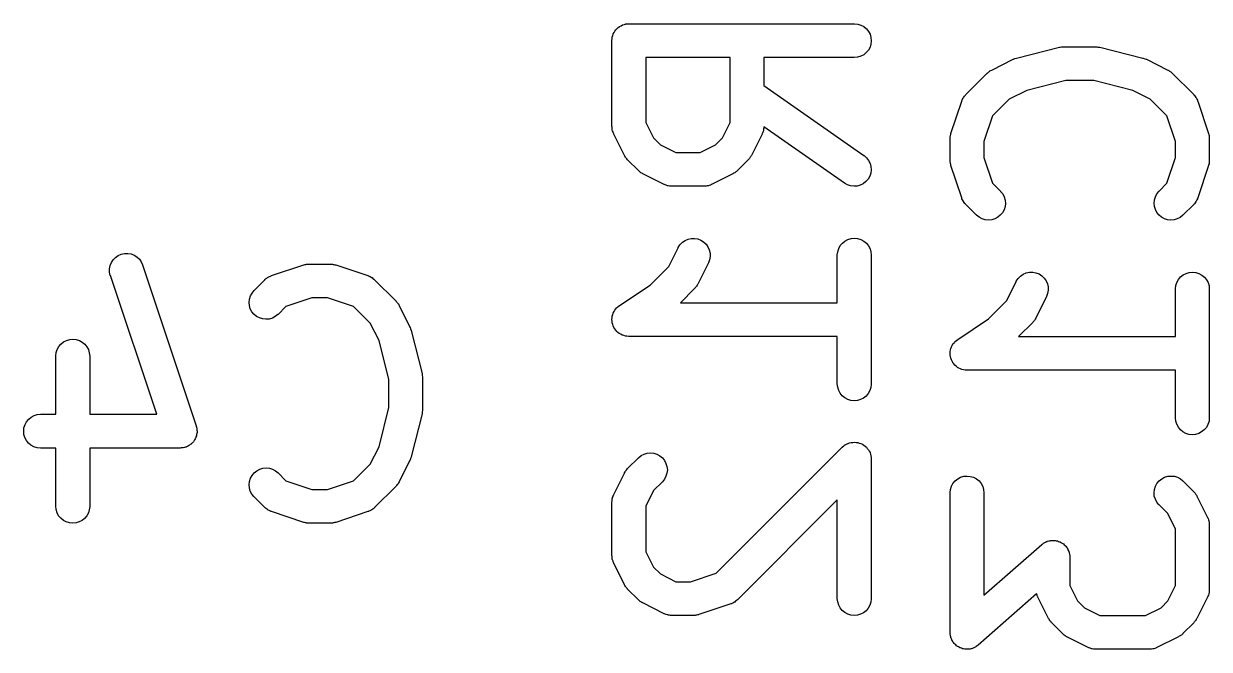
# Model space of a CAD drawing. Extents: x 131.3 to 160.3, y -137 to -94.4.
# Drawn here: x 141.72 to 146.98, y -97.19 to -94.41 of the extents above; entities that cross this region are included whole.
import ezdxf

# ---------------------------------------------------------------- set-up
doc = ezdxf.new("R2010")
doc.units = 0
doc.layers.add('BLACK', color=7, linetype='CONTINUOUS')

msp = doc.modelspace()

# ---------------------------------------------------------------- linework, layer by layer
at = {"layer": 'BLACK', "linetype": 'CONTINUOUS'}
for p, q in [((144.333, -94.4562), (144.337, -94.45)), ((144.337, -94.45), (144.34, -94.4438)), ((144.34, -94.4433), (144.345, -94.4379)), ((144.34, -94.4436), (144.34, -94.4433)), ((144.34, -94.4438), (144.34, -94.4436)), ((144.345, -94.4379), (144.35, -94.4325)), ((144.35, -94.4321), (144.355, -94.4277)), ((144.35, -94.4323), (144.35, -94.4321)), ((144.35, -94.4325), (144.35, -94.4323)), ((144.355, -94.4277), (144.361, -94.4232)), ((144.361, -94.423), (144.368, -94.4197)), ((144.361, -94.4231), (144.361, -94.423)), ((144.361, -94.4232), (144.361, -94.4231)), ((144.368, -94.4197), (144.374, -94.4164)), ((144.374, -94.4162), (144.381, -94.4142)), ((144.374, -94.4163), (144.374, -94.4162)), ((144.374, -94.4164), (144.374, -94.4163)), ((144.381, -94.4142), (144.388, -94.4121)), ((144.388, -94.412), (144.395, -94.4114)), ((144.388, -94.4121), (144.388, -94.412)), ((144.388, -94.4121), (144.388, -94.4121)), ((144.395, -94.4114), (144.402, -94.4107)), ((144.402, -94.4107), (145.402, -94.4107)), ((145.402, -94.4107), (145.403, -94.4107)), ((145.403, -94.4107), (145.418, -94.4124)), ((145.418, -94.4124), (145.432, -94.4168)), ((145.432, -94.4168), (145.445, -94.4238)), ((145.445, -94.4238), (145.456, -94.4332)), ((145.456, -94.4332), (145.465, -94.4446)), ((145.465, -94.4446), (145.472, -94.4576)), ((144.327, -94.4847), (144.328, -94.4776)), ((144.327, -94.4852), (144.327, -94.4847)), ((144.327, -94.4857), (144.327, -94.4852)), ((144.327, -94.4852), (144.327, -94.4852)), ((144.327, -94.4852), (144.327, -94.4852)), ((144.327, -94.8667), (144.327, -94.4857)), ((144.328, -94.4776), (144.329, -94.4706)), ((144.329, -94.4701), (144.331, -94.4634)), ((144.329, -94.4704), (144.329, -94.4701)), ((144.329, -94.4706), (144.329, -94.4704)), ((144.331, -94.4634), (144.333, -94.4566)), ((144.333, -94.4564), (144.333, -94.4562)), ((144.333, -94.4566), (144.333, -94.4564)), ((145.472, -94.4576), (145.476, -94.4717)), ((145.476, -94.5008), (145.472, -94.5148)), ((145.476, -94.4717), (145.477, -94.4862)), ((145.477, -94.4862), (145.476, -94.5008)), ((145.431, -94.5551), (145.417, -94.5593)), ((145.444, -94.5482), (145.431, -94.5551)), ((145.455, -94.5389), (145.444, -94.5482)), ((145.465, -94.5277), (145.455, -94.5389)), ((145.472, -94.5148), (145.465, -94.5277)), ((146.122, -94.563), (146.313, -94.5153)), ((146.313, -94.5153), (146.314, -94.5151)), ((146.314, -94.5151), (146.315, -94.5149)), ((146.315, -94.5149), (146.316, -94.5145)), ((146.316, -94.5145), (146.322, -94.5139)), ((146.322, -94.5139), (146.328, -94.5131)), ((146.328, -94.5131), (146.33, -94.5132)), ((146.33, -94.5132), (146.331, -94.5131)), ((146.331, -94.5131), (146.474, -94.5131)), ((146.474, -94.5131), (146.475, -94.5131)), ((146.475, -94.5131), (146.476, -94.5133)), ((146.476, -94.5133), (146.478, -94.5132)), ((146.478, -94.5132), (146.483, -94.5141)), ((146.483, -94.5141), (146.489, -94.5147)), ((146.489, -94.5147), (146.491, -94.5151)), ((146.491, -94.5151), (146.492, -94.5153)), ((146.492, -94.5153), (146.682, -94.563)), ((144.477, -94.5607), (144.477, -94.849)), ((144.851, -94.5607), (144.477, -94.5607)), ((144.851, -94.849), (144.851, -94.5607)), ((145.402, -94.5607), (145.001, -94.5607)), ((145.001, -94.5607), (145.001, -94.6848)), ((145.417, -94.5593), (145.402, -94.5607)), ((146.012, -94.6163), (146.107, -94.5686)), ((146.107, -94.5686), (146.108, -94.5682)), ((146.108, -94.5679), (146.115, -94.5655)), ((146.108, -94.568), (146.108, -94.5679)), ((146.108, -94.5682), (146.108, -94.568)), ((146.115, -94.5655), (146.122, -94.5631)), ((146.122, -94.5631), (146.122, -94.563)), ((146.122, -94.5631), (146.122, -94.5631)), ((146.682, -94.563), (146.683, -94.5632)), ((146.683, -94.5632), (146.684, -94.5633)), ((146.684, -94.5633), (146.684, -94.5634)), ((146.684, -94.5634), (146.691, -94.5659)), ((146.691, -94.5659), (146.697, -94.5683)), ((146.697, -94.5683), (146.698, -94.5685)), ((146.698, -94.5685), (146.698, -94.5686)), ((146.698, -94.5686), (146.793, -94.6163)), ((145.897, -94.7255), (145.992, -94.6303)), ((145.992, -94.6303), (145.993, -94.6296)), ((145.993, -94.6296), (145.996, -94.6269)), ((145.996, -94.6269), (145.999, -94.624)), ((145.999, -94.624), (146.002, -94.6224)), ((146.002, -94.6224), (146.004, -94.6204)), ((146.004, -94.6204), (146.008, -94.6185)), ((146.008, -94.6185), (146.012, -94.6163)), ((146.793, -94.6163), (146.794, -94.6167)), ((146.794, -94.6167), (146.798, -94.619)), ((146.798, -94.619), (146.801, -94.621)), ((146.801, -94.621), (146.804, -94.623)), ((146.804, -94.623), (146.806, -94.6247)), ((146.806, -94.6247), (146.809, -94.6276)), ((146.809, -94.6276), (146.813, -94.6303)), ((146.813, -94.6303), (146.908, -94.7255)), ((145.001, -94.6848), (145.445, -94.9957)), ((146.167, -94.7065), (146.09, -94.745)), ((146.34, -94.6631), (146.167, -94.7065)), ((146.465, -94.6631), (146.34, -94.6631)), ((146.638, -94.7065), (146.465, -94.6631)), ((146.715, -94.745), (146.638, -94.7065)), ((145.831, -94.8977), (145.879, -94.7549)), ((145.879, -94.7539), (145.88, -94.7519)), ((145.879, -94.7549), (145.879, -94.7539)), ((145.88, -94.7519), (145.881, -94.7497)), ((145.881, -94.7497), (145.883, -94.7452)), ((145.883, -94.7452), (145.885, -94.7406)), ((145.885, -94.7406), (145.887, -94.7388)), ((145.887, -94.7388), (145.888, -94.7368)), ((145.888, -94.7368), (145.891, -94.7329)), ((145.891, -94.7329), (145.894, -94.7287)), ((145.894, -94.7287), (145.896, -94.7272)), ((145.896, -94.7272), (145.897, -94.7255)), ((146.09, -94.745), (146.016, -94.8191)), ((146.789, -94.8191), (146.715, -94.745)), ((146.908, -94.7255), (146.909, -94.7263)), ((146.909, -94.7263), (146.91, -94.728)), ((146.91, -94.728), (146.912, -94.7295)), ((146.912, -94.7295), (146.914, -94.7337)), ((146.914, -94.7337), (146.918, -94.7377)), ((146.918, -94.7377), (146.919, -94.7397)), ((146.919, -94.7397), (146.92, -94.7415)), ((146.92, -94.7415), (146.922, -94.7462)), ((146.922, -94.7462), (146.924, -94.7507)), ((146.924, -94.7507), (146.925, -94.7528)), ((146.925, -94.7528), (146.926, -94.7549)), ((146.926, -94.7549), (146.974, -94.8977)), ((146.016, -94.8191), (145.977, -94.9336)), ((146.827, -94.9336), (146.789, -94.8191)), ((144.328, -94.8689), (144.327, -94.8667)), ((144.328, -94.8711), (144.328, -94.8689)), ((144.328, -94.8761), (144.328, -94.8711)), ((144.477, -94.849), (144.512, -94.9175)), ((144.817, -94.9175), (144.851, -94.849)), ((145.001, -94.8721), (145, -94.8772)), ((145.359, -95.1186), (145.001, -94.8678)), ((145.001, -94.8678), (145.001, -94.8699)), ((145.001, -94.8699), (145.001, -94.8721)), ((144.329, -94.8812), (144.328, -94.8761)), ((144.329, -94.8834), (144.329, -94.8812)), ((144.33, -94.8855), (144.329, -94.8834)), ((144.332, -94.8903), (144.33, -94.8855)), ((144.333, -94.8952), (144.332, -94.8903)), ((144.334, -94.8972), (144.333, -94.8952)), ((144.335, -94.8993), (144.334, -94.8972)), ((144.335, -94.9002), (144.335, -94.8993)), ((144.383, -94.9954), (144.335, -94.9002)), ((144.512, -94.9175), (144.542, -94.9479)), ((144.787, -94.9479), (144.817, -94.9175)), ((144.993, -94.9002), (144.946, -94.9954)), ((144.994, -94.8981), (144.993, -94.9002)), ((144.995, -94.8962), (144.994, -94.8981)), ((144.997, -94.8913), (144.995, -94.8962)), ((144.999, -94.8865), (144.997, -94.8913)), ((145, -94.8823), (144.999, -94.8844)), ((144.999, -94.8844), (144.999, -94.8865)), ((145, -94.8772), (145, -94.8823)), ((145.827, -94.9204), (145.828, -94.9162)), ((145.827, -94.9214), (145.827, -94.9204)), ((145.827, -95.0167), (145.827, -94.9214)), ((145.828, -94.912), (145.829, -94.9089)), ((145.828, -94.9162), (145.828, -94.912)), ((145.829, -94.9058), (145.83, -94.9018)), ((145.829, -94.9089), (145.829, -94.9058)), ((145.83, -94.9018), (145.831, -94.8977)), ((146.974, -94.8977), (146.974, -94.8987)), ((146.974, -94.8987), (146.975, -94.9028)), ((146.975, -94.9028), (146.976, -94.9069)), ((146.976, -94.9069), (146.976, -94.91)), ((146.976, -94.91), (146.977, -94.913)), ((146.977, -94.913), (146.977, -94.9172)), ((146.977, -94.9172), (146.977, -94.9214)), ((146.977, -94.9214), (146.977, -95.0167)), ((144.542, -94.9479), (144.611, -94.9821)), ((144.718, -94.9821), (144.787, -94.9479)), ((145.977, -94.9336), (145.977, -95.0045)), ((146.827, -95.0045), (146.827, -94.9336)), ((144.385, -94.999), (144.383, -94.9954)), ((144.387, -95.0028), (144.385, -94.999)), ((144.389, -95.0052), (144.387, -95.0028)), ((144.391, -95.0078), (144.389, -95.0052)), ((144.394, -95.0109), (144.391, -95.0078)), ((144.396, -95.0142), (144.394, -95.0109)), ((144.397, -95.0149), (144.396, -95.0142)), ((144.445, -95.0626), (144.397, -95.0149)), ((144.611, -94.9821), (144.718, -94.9821)), ((144.932, -95.0149), (144.884, -95.0626)), ((144.934, -95.0117), (144.932, -95.0149)), ((144.937, -95.0087), (144.934, -95.0117)), ((144.939, -95.006), (144.937, -95.0087)), ((144.941, -95.0036), (144.939, -95.006)), ((144.943, -94.9999), (144.941, -95.0036)), ((144.945, -94.9964), (144.943, -94.9999)), ((144.946, -94.9954), (144.945, -94.9964)), ((145.445, -94.9957), (145.446, -94.9963)), ((145.446, -94.9963), (145.457, -95.006)), ((145.457, -95.006), (145.466, -95.0176)), ((145.466, -95.0176), (145.473, -95.0307)), ((145.828, -95.0209), (145.827, -95.0167)), ((145.828, -95.0251), (145.828, -95.0209)), ((145.829, -95.0281), (145.828, -95.0251)), ((145.829, -95.0312), (145.829, -95.0281)), ((145.977, -95.0045), (146.016, -95.119)), ((146.789, -95.119), (146.827, -95.0045)), ((146.977, -95.0261), (146.976, -95.0292)), ((146.976, -95.0292), (146.976, -95.0323)), ((146.977, -95.0167), (146.977, -95.0177)), ((146.977, -95.0177), (146.977, -95.0219)), ((146.977, -95.0219), (146.977, -95.0261)), ((144.448, -95.0652), (144.445, -95.0626)), ((144.451, -95.0682), (144.448, -95.0652)), ((144.453, -95.0699), (144.451, -95.0682)), ((144.456, -95.0718), (144.453, -95.0699)), ((144.46, -95.0738), (144.456, -95.0718)), ((144.463, -95.0761), (144.46, -95.0738)), ((144.464, -95.0766), (144.463, -95.0761)), ((144.559, -95.1242), (144.464, -95.0766)), ((144.864, -95.0766), (144.769, -95.1242)), ((144.868, -95.0744), (144.864, -95.0766)), ((144.872, -95.0724), (144.868, -95.0744)), ((144.874, -95.0705), (144.872, -95.0724)), ((144.877, -95.0688), (144.874, -95.0705)), ((144.88, -95.0659), (144.877, -95.0688)), ((144.883, -95.0633), (144.88, -95.0659)), ((144.884, -95.0626), (144.883, -95.0633)), ((145.475, -95.074), (145.471, -95.0879)), ((145.473, -95.0307), (145.476, -95.0449)), ((145.477, -95.0595), (145.475, -95.074)), ((145.476, -95.0449), (145.477, -95.0595)), ((145.83, -95.0353), (145.829, -95.0312)), ((145.831, -95.0394), (145.83, -95.0353)), ((145.831, -95.0404), (145.831, -95.0394)), ((145.879, -95.1832), (145.831, -95.0404)), ((146.974, -95.0404), (146.926, -95.1832)), ((146.976, -95.0323), (146.974, -95.0363)), ((146.974, -95.0363), (146.974, -95.0404)), ((144.561, -95.125), (144.559, -95.1242)), ((144.563, -95.1261), (144.561, -95.125)), ((144.568, -95.1276), (144.563, -95.1261)), ((144.573, -95.1295), (144.568, -95.1276)), ((144.575, -95.1298), (144.573, -95.1295)), ((144.577, -95.1305), (144.575, -95.1298)), ((144.582, -95.1311), (144.577, -95.1305)), ((144.587, -95.1319), (144.582, -95.1311)), ((144.59, -95.1319), (144.587, -95.1319)), ((144.592, -95.1321), (144.59, -95.1319)), ((144.593, -95.1321), (144.592, -95.1321)), ((144.736, -95.1321), (144.593, -95.1321)), ((144.738, -95.1319), (144.736, -95.1321)), ((144.74, -95.132), (144.738, -95.1319)), ((144.745, -95.1312), (144.74, -95.132)), ((144.75, -95.1307), (144.745, -95.1312)), ((144.752, -95.1301), (144.75, -95.1307)), ((144.755, -95.1297), (144.752, -95.1301)), ((144.759, -95.128), (144.755, -95.1297)), ((144.764, -95.1265), (144.759, -95.128)), ((144.766, -95.1254), (144.764, -95.1265)), ((144.768, -95.1247), (144.766, -95.1254)), ((144.769, -95.1242), (144.768, -95.1247)), ((145.372, -95.1258), (145.359, -95.1186)), ((145.386, -95.1303), (145.372, -95.1258)), ((145.401, -95.1321), (145.386, -95.1303)), ((145.415, -95.131), (145.401, -95.1321)), ((145.429, -95.1272), (145.415, -95.131)), ((145.442, -95.1206), (145.429, -95.1272)), ((145.454, -95.1116), (145.442, -95.1206)), ((145.464, -95.1006), (145.454, -95.1116)), ((145.471, -95.0879), (145.464, -95.1006)), ((146.016, -95.119), (146.051, -95.1541)), ((146.754, -95.1541), (146.789, -95.119)), ((145.88, -95.1853), (145.879, -95.1832)), ((145.88, -95.1874), (145.88, -95.1853)), ((145.883, -95.1919), (145.88, -95.1874)), ((146.051, -95.1541), (146.051, -95.1549)), ((146.051, -95.1549), (146.061, -95.1663)), ((146.061, -95.1663), (146.067, -95.1793)), ((146.067, -95.1793), (146.071, -95.1933)), ((146.734, -95.1923), (146.738, -95.1783)), ((146.738, -95.1783), (146.745, -95.1654)), ((146.745, -95.1654), (146.754, -95.1541)), ((146.925, -95.1862), (146.924, -95.1883)), ((146.926, -95.1842), (146.925, -95.1862)), ((146.926, -95.1832), (146.926, -95.1842)), ((145.885, -95.1966), (145.883, -95.1919)), ((145.886, -95.1984), (145.885, -95.1966)), ((145.887, -95.2004), (145.886, -95.1984)), ((145.89, -95.2044), (145.887, -95.2004)), ((145.893, -95.2086), (145.89, -95.2044)), ((145.895, -95.2101), (145.893, -95.2086)), ((145.896, -95.2118), (145.895, -95.2101)), ((145.897, -95.2126), (145.896, -95.2118)), ((145.945, -95.2602), (145.897, -95.2126)), ((146.067, -95.2364), (146.06, -95.2493)), ((146.071, -95.2225), (146.067, -95.2364)), ((146.071, -95.1933), (146.073, -95.2079)), ((146.073, -95.2079), (146.071, -95.2225)), ((146.732, -95.2069), (146.734, -95.1923)), ((146.734, -95.2215), (146.732, -95.2069)), ((146.738, -95.2355), (146.734, -95.2215)), ((146.745, -95.2484), (146.738, -95.2355)), ((146.908, -95.2126), (146.86, -95.2602)), ((146.909, -95.2109), (146.908, -95.2126)), ((146.911, -95.2094), (146.909, -95.2109)), ((146.914, -95.2052), (146.911, -95.2094)), ((146.917, -95.2012), (146.914, -95.2052)), ((146.918, -95.1993), (146.917, -95.2012)), ((146.919, -95.1975), (146.918, -95.1993)), ((146.922, -95.1929), (146.919, -95.1975)), ((146.924, -95.1883), (146.922, -95.1929)), ((145.956, -95.2695), (145.945, -95.2602)), ((145.969, -95.2764), (145.956, -95.2695)), ((145.983, -95.2807), (145.969, -95.2764)), ((145.997, -95.2821), (145.983, -95.2807)), ((146.012, -95.2808), (145.997, -95.2821)), ((146.026, -95.2766), (146.012, -95.2808)), ((146.039, -95.2698), (146.026, -95.2766)), ((146.05, -95.2605), (146.039, -95.2698)), ((146.06, -95.2493), (146.05, -95.2605)), ((146.754, -95.2598), (146.745, -95.2484)), ((146.765, -95.2692), (146.754, -95.2598)), ((146.778, -95.2762), (146.765, -95.2692)), ((146.792, -95.2806), (146.778, -95.2762)), ((146.806, -95.2821), (146.792, -95.2806)), ((146.821, -95.2809), (146.806, -95.2821)), ((146.835, -95.2768), (146.821, -95.2809)), ((146.848, -95.27), (146.835, -95.2768)), ((146.859, -95.2609), (146.848, -95.27)), ((146.86, -95.2602), (146.859, -95.2609)), ((144.621, -95.4036), (144.629, -95.3913)), ((144.629, -95.3913), (144.64, -95.3808)), ((144.64, -95.3808), (144.652, -95.3725)), ((144.652, -95.3725), (144.665, -95.3667)), ((144.665, -95.3667), (144.679, -95.3636)), ((144.679, -95.3636), (144.694, -95.3633)), ((144.694, -95.3633), (144.708, -95.3659)), ((144.708, -95.3659), (144.722, -95.3712)), ((144.722, -95.3712), (144.734, -95.3791)), ((144.734, -95.3791), (144.745, -95.3893)), ((144.745, -95.3893), (144.753, -95.4012)), ((145.333, -95.4085), (145.34, -95.3957)), ((145.34, -95.3957), (145.35, -95.3845)), ((145.35, -95.3845), (145.361, -95.3753)), ((145.361, -95.3753), (145.374, -95.3686)), ((145.374, -95.3686), (145.388, -95.3644)), ((145.388, -95.3644), (145.403, -95.3631)), ((145.403, -95.3631), (145.417, -95.3646)), ((145.417, -95.3646), (145.431, -95.369)), ((145.431, -95.369), (145.444, -95.3759)), ((145.444, -95.3759), (145.456, -95.3852)), ((145.456, -95.3852), (145.465, -95.3966)), ((145.465, -95.3966), (145.472, -95.4095)), ((142.115, -95.4582), (142.125, -95.4477)), ((142.125, -95.4477), (142.137, -95.4393)), ((142.137, -95.4393), (142.151, -95.4334)), ((142.151, -95.4334), (142.165, -95.4303)), ((142.165, -95.4303), (142.18, -95.43)), ((142.18, -95.43), (142.194, -95.4325)), ((142.194, -95.4325), (142.208, -95.4378)), ((142.208, -95.4378), (142.22, -95.4456)), ((142.22, -95.4456), (142.231, -95.4557)), ((144.579, -95.4889), (144.621, -95.4046)), ((144.621, -95.4046), (144.621, -95.4036)), ((144.753, -95.4012), (144.759, -95.4146)), ((144.759, -95.4146), (144.763, -95.4289)), ((144.763, -95.4435), (144.76, -95.458)), ((144.763, -95.4289), (144.763, -95.4435)), ((145.327, -95.437), (145.329, -95.4225)), ((145.327, -95.4381), (145.327, -95.437)), ((145.327, -95.6488), (145.327, -95.4381)), ((145.329, -95.4225), (145.333, -95.4085)), ((145.472, -95.4095), (145.476, -95.4235)), ((145.476, -95.4235), (145.477, -95.4381)), ((145.477, -95.4381), (145.477, -96.0095)), ((142.099, -95.4985), (142.102, -95.4841)), ((142.099, -95.5132), (142.099, -95.4985)), ((142.102, -95.4841), (142.107, -95.4705)), ((142.107, -95.4705), (142.115, -95.4582)), ((142.231, -95.4557), (142.239, -95.4677)), ((142.239, -95.4677), (142.245, -95.481)), ((142.245, -95.481), (142.483, -96.1953)), ((142.817, -95.5288), (142.96, -95.4812)), ((142.96, -95.4812), (142.961, -95.4809)), ((142.961, -95.4809), (142.965, -95.48)), ((142.965, -95.48), (142.969, -95.4788)), ((142.969, -95.4788), (142.972, -95.4785)), ((142.972, -95.4785), (142.975, -95.4779)), ((142.975, -95.4779), (142.979, -95.4778)), ((142.979, -95.4778), (142.983, -95.4774)), ((142.983, -95.4774), (143.079, -95.4774)), ((143.079, -95.4774), (143.08, -95.4774)), ((143.08, -95.4774), (143.084, -95.4779)), ((143.084, -95.4779), (143.088, -95.478)), ((143.088, -95.478), (143.091, -95.4787)), ((143.091, -95.4787), (143.094, -95.479)), ((143.094, -95.479), (143.098, -95.4803)), ((143.098, -95.4803), (143.102, -95.4812)), ((143.102, -95.4812), (143.245, -95.5288)), ((144.497, -95.5703), (144.579, -95.4889)), ((144.755, -95.4716), (144.708, -95.5669)), ((144.76, -95.458), (144.755, -95.4716)), ((142.102, -95.5275), (142.099, -95.5132)), ((142.103, -95.5285), (142.102, -95.5275)), ((142.308, -96.144), (142.103, -95.5285)), ((142.74, -95.5946), (142.787, -95.547)), ((142.787, -95.547), (142.788, -95.5462)), ((142.788, -95.5462), (142.79, -95.5449)), ((142.79, -95.5449), (142.791, -95.5433)), ((142.791, -95.5433), (142.796, -95.5403)), ((142.796, -95.5403), (142.8, -95.5371)), ((142.8, -95.5371), (142.802, -95.5361)), ((142.802, -95.5361), (142.803, -95.5348)), ((142.803, -95.5348), (142.808, -95.5327)), ((142.808, -95.5327), (142.813, -95.5304)), ((142.813, -95.5304), (142.815, -95.5297)), ((142.815, -95.5297), (142.817, -95.5288)), ((143.245, -95.5288), (143.246, -95.5292)), ((143.246, -95.5292), (143.248, -95.5301)), ((143.248, -95.5301), (143.25, -95.5308)), ((143.25, -95.5308), (143.255, -95.5332)), ((143.255, -95.5332), (143.259, -95.5353)), ((143.259, -95.5353), (143.261, -95.5366)), ((143.261, -95.5366), (143.263, -95.5377)), ((143.263, -95.5377), (143.267, -95.5409)), ((143.267, -95.5409), (143.271, -95.5439)), ((143.271, -95.5439), (143.273, -95.5456)), ((143.273, -95.5456), (143.274, -95.547)), ((143.274, -95.547), (143.37, -95.6422)), ((146.079, -95.6389), (146.121, -95.5546)), ((146.121, -95.5536), (146.129, -95.5413)), ((146.121, -95.5546), (146.121, -95.5536)), ((146.129, -95.5413), (146.14, -95.5308)), ((146.14, -95.5308), (146.152, -95.5225)), ((146.152, -95.5225), (146.165, -95.5167)), ((146.165, -95.5167), (146.179, -95.5136)), ((146.179, -95.5136), (146.194, -95.5133)), ((146.194, -95.5133), (146.208, -95.5159)), ((146.208, -95.5159), (146.222, -95.5212)), ((146.222, -95.5212), (146.234, -95.5291)), ((146.234, -95.5291), (146.245, -95.5393)), ((146.245, -95.5393), (146.253, -95.5512)), ((146.253, -95.5512), (146.259, -95.5646)), ((146.833, -95.5585), (146.84, -95.5457)), ((146.84, -95.5457), (146.85, -95.5345)), ((146.85, -95.5345), (146.861, -95.5253)), ((146.861, -95.5253), (146.874, -95.5186)), ((146.874, -95.5186), (146.888, -95.5144)), ((146.888, -95.5144), (146.903, -95.5131)), ((146.903, -95.5131), (146.917, -95.5146)), ((146.917, -95.5146), (146.931, -95.519)), ((146.931, -95.519), (146.944, -95.5259)), ((146.944, -95.5259), (146.956, -95.5352)), ((146.956, -95.5352), (146.965, -95.5466)), ((146.965, -95.5466), (146.972, -95.5595)), ((142.724, -95.6188), (142.731, -95.6059)), ((142.731, -95.6059), (142.74, -95.5946)), ((144.361, -95.6614), (144.497, -95.5703)), ((144.694, -95.5864), (144.631, -95.6488)), ((144.696, -95.5831), (144.694, -95.5864)), ((144.699, -95.5801), (144.696, -95.5831)), ((144.701, -95.5775), (144.699, -95.5801)), ((144.703, -95.5751), (144.701, -95.5775)), ((144.705, -95.5713), (144.703, -95.5751)), ((144.707, -95.5678), (144.705, -95.5713)), ((144.708, -95.5669), (144.707, -95.5678)), ((146.26, -95.608), (146.255, -95.6216)), ((146.259, -95.5646), (146.263, -95.5789)), ((146.263, -95.5935), (146.26, -95.608)), ((146.263, -95.5789), (146.263, -95.5935)), ((146.827, -95.587), (146.829, -95.5725)), ((146.827, -95.5881), (146.827, -95.587)), ((146.827, -95.7988), (146.827, -95.5881)), ((146.829, -95.5725), (146.833, -95.5585)), ((146.972, -95.5595), (146.976, -95.5735)), ((146.976, -95.5735), (146.977, -95.5881)), ((146.977, -95.5881), (146.977, -96.1595)), ((142.718, -95.6474), (142.719, -95.6328)), ((142.719, -95.6619), (142.718, -95.6474)), ((142.719, -95.6328), (142.724, -95.6188)), ((142.996, -95.6274), (142.881, -95.6656)), ((143.066, -95.6274), (142.996, -95.6274)), ((143.181, -95.6656), (143.066, -95.6274)), ((143.37, -95.6422), (143.37, -95.6429)), ((143.37, -95.6429), (143.373, -95.6462)), ((143.373, -95.6462), (143.376, -95.6493)), ((143.376, -95.6493), (143.378, -95.652)), ((143.378, -95.652), (143.38, -95.6544)), ((143.38, -95.6544), (143.382, -95.6581)), ((143.382, -95.6581), (143.384, -95.6617)), ((144.631, -95.6488), (145.327, -95.6488)), ((145.997, -95.7203), (146.079, -95.6389)), ((146.255, -95.6216), (146.208, -95.7169)), ((142.723, -95.676), (142.719, -95.6619)), ((142.73, -95.6889), (142.723, -95.676)), ((142.739, -95.7003), (142.73, -95.6889)), ((142.751, -95.7097), (142.739, -95.7003)), ((142.764, -95.7167), (142.751, -95.7097)), ((142.834, -95.7105), (142.821, -95.7173)), ((142.845, -95.7014), (142.834, -95.7105)), ((142.846, -95.7007), (142.845, -95.7014)), ((142.881, -95.6656), (142.846, -95.7007)), ((143.255, -95.7397), (143.181, -95.6656)), ((143.384, -95.6617), (143.431, -95.7569)), ((144.328, -95.716), (144.329, -95.7088)), ((144.329, -95.7087), (144.331, -95.7014)), ((144.329, -95.7088), (144.329, -95.7087)), ((144.329, -95.7088), (144.329, -95.7088)), ((144.331, -95.7014), (144.333, -95.6949)), ((144.333, -95.6947), (144.337, -95.6881)), ((144.333, -95.6948), (144.333, -95.6947)), ((144.333, -95.6949), (144.333, -95.6948)), ((144.337, -95.6881), (144.34, -95.682)), ((144.34, -95.6819), (144.345, -95.6763)), ((144.34, -95.682), (144.34, -95.6819)), ((144.34, -95.6819), (144.34, -95.6819)), ((144.345, -95.6763), (144.349, -95.6707)), ((144.349, -95.6707), (144.349, -95.6706)), ((144.349, -95.6706), (144.35, -95.6706)), ((144.35, -95.6706), (144.355, -95.6661)), ((144.355, -95.6661), (144.361, -95.6614)), ((142.778, -95.721), (142.764, -95.7167)), ((142.792, -95.7226), (142.778, -95.721)), ((142.807, -95.7213), (142.792, -95.7226)), ((142.821, -95.7173), (142.807, -95.7213)), ((143.294, -95.8167), (143.255, -95.7397)), ((143.431, -95.7569), (143.432, -95.7579)), ((143.432, -95.7579), (143.432, -95.7582)), ((143.432, -95.7582), (143.432, -95.7585)), ((143.432, -95.7585), (143.434, -95.7651)), ((143.434, -95.7651), (143.437, -95.7716)), ((144.327, -95.7233), (144.328, -95.716)), ((144.327, -95.7234), (144.327, -95.7233)), ((144.327, -95.7233), (144.327, -95.7233)), ((144.328, -95.7308), (144.327, -95.7234)), ((144.329, -95.7379), (144.328, -95.7308)), ((144.329, -95.738), (144.329, -95.7379)), ((144.329, -95.7379), (144.329, -95.7379)), ((144.331, -95.745), (144.329, -95.738)), ((144.333, -95.7519), (144.331, -95.745)), ((144.333, -95.752), (144.333, -95.7519)), ((144.336, -95.7585), (144.333, -95.752)), ((144.333, -95.752), (144.333, -95.752)), ((144.34, -95.7649), (144.336, -95.7585)), ((144.34, -95.765), (144.34, -95.7649)), ((144.34, -95.7649), (144.34, -95.7649)), ((144.344, -95.7707), (144.34, -95.765)), ((145.861, -95.8114), (145.997, -95.7203)), ((146.194, -95.7364), (146.131, -95.7988)), ((146.196, -95.7331), (146.194, -95.7364)), ((146.199, -95.7301), (146.196, -95.7331)), ((146.201, -95.7275), (146.199, -95.7301)), ((146.203, -95.7251), (146.201, -95.7275)), ((146.205, -95.7213), (146.203, -95.7251)), ((146.207, -95.7178), (146.205, -95.7213)), ((146.208, -95.7169), (146.207, -95.7178)), ((141.895, -95.823), (141.908, -95.8162)), ((141.908, -95.8162), (141.922, -95.812)), ((141.922, -95.812), (141.936, -95.8107)), ((141.936, -95.8107), (141.951, -95.8122)), ((141.951, -95.8122), (141.965, -95.8166)), ((141.965, -95.8166), (141.978, -95.8235)), ((143.337, -95.9902), (143.294, -95.8167)), ((143.437, -95.7716), (143.437, -95.772)), ((143.437, -95.772), (143.437, -95.7723)), ((143.437, -95.7723), (143.485, -95.9628)), ((144.349, -95.7763), (144.344, -95.7707)), ((144.349, -95.7764), (144.349, -95.7763)), ((144.349, -95.7763), (144.349, -95.7763)), ((144.354, -95.781), (144.349, -95.7764)), ((144.36, -95.7857), (144.354, -95.781)), ((144.36, -95.7858), (144.36, -95.7857)), ((144.36, -95.7857), (144.36, -95.7857)), ((144.366, -95.7891), (144.36, -95.7858)), ((144.373, -95.7927), (144.366, -95.7891)), ((144.373, -95.7928), (144.373, -95.7927)), ((144.38, -95.7949), (144.373, -95.7928)), ((144.373, -95.7928), (144.373, -95.7928)), ((144.387, -95.7972), (144.38, -95.7949)), ((144.394, -95.798), (144.387, -95.7972)), ((144.387, -95.7972), (144.387, -95.7972)), ((144.387, -95.7972), (144.387, -95.7972)), ((144.401, -95.7988), (144.394, -95.798)), ((144.402, -95.7988), (144.401, -95.7988)), ((144.401, -95.7988), (144.401, -95.7988)), ((144.401, -95.7988), (144.401, -95.7988)), ((144.401, -95.7988), (144.401, -95.7988)), ((145.327, -95.7988), (144.402, -95.7988)), ((145.327, -96.0095), (145.327, -95.7988)), ((145.85, -95.8206), (145.855, -95.8161)), ((145.855, -95.8161), (145.861, -95.8114)), ((146.131, -95.7988), (146.827, -95.7988)), ((141.861, -95.8847), (141.862, -95.8701)), ((141.862, -95.8701), (141.867, -95.8562)), ((141.867, -95.8562), (141.874, -95.8433)), ((141.874, -95.8433), (141.883, -95.8321)), ((141.883, -95.8321), (141.895, -95.823)), ((141.978, -95.8235), (141.989, -95.8329)), ((141.989, -95.8329), (141.998, -95.8442)), ((141.998, -95.8442), (142.005, -95.8571)), ((142.005, -95.8571), (142.009, -95.8711)), ((142.009, -95.8711), (142.011, -95.8857)), ((145.827, -95.8733), (145.828, -95.8658)), ((145.828, -95.8658), (145.829, -95.8588)), ((145.829, -95.8587), (145.831, -95.8517)), ((145.829, -95.8588), (145.829, -95.8587)), ((145.829, -95.8588), (145.829, -95.8588)), ((145.831, -95.8517), (145.833, -95.8449)), ((145.833, -95.8447), (145.837, -95.8381)), ((145.833, -95.8448), (145.833, -95.8447)), ((145.833, -95.8449), (145.833, -95.8448)), ((145.837, -95.8381), (145.84, -95.832)), ((145.84, -95.8319), (145.845, -95.8263)), ((145.84, -95.832), (145.84, -95.8319)), ((145.84, -95.8319), (145.84, -95.8319)), ((145.845, -95.8263), (145.849, -95.8207)), ((145.849, -95.8207), (145.849, -95.8206)), ((145.849, -95.8206), (145.85, -95.8206)), ((141.861, -95.8857), (141.861, -95.8847)), ((141.861, -96.144), (141.861, -95.8857)), ((142.011, -95.8857), (142.011, -96.144)), ((145.827, -95.8734), (145.827, -95.8733)), ((145.827, -95.8733), (145.827, -95.8733)), ((145.828, -95.8808), (145.827, -95.8734)), ((145.829, -95.8879), (145.828, -95.8808)), ((145.829, -95.888), (145.829, -95.8879)), ((145.829, -95.8879), (145.829, -95.8879)), ((145.831, -95.8949), (145.829, -95.888)), ((145.833, -95.9019), (145.831, -95.8949)), ((145.833, -95.902), (145.833, -95.9019)), ((145.836, -95.9084), (145.833, -95.902)), ((145.833, -95.902), (145.833, -95.902)), ((145.84, -95.9149), (145.836, -95.9084)), ((145.84, -95.915), (145.84, -95.9149)), ((145.84, -95.9149), (145.84, -95.9149)), ((145.844, -95.9207), (145.84, -95.915)), ((145.849, -95.9263), (145.844, -95.9207)), ((143.485, -95.9628), (143.485, -95.9638)), ((143.485, -95.9638), (143.485, -95.9651)), ((143.485, -95.9651), (143.485, -95.9664)), ((143.485, -95.9664), (143.486, -95.9724)), ((143.486, -95.9724), (143.487, -95.9783)), ((145.849, -95.9264), (145.849, -95.9263)), ((145.849, -95.9263), (145.849, -95.9263)), ((145.854, -95.931), (145.849, -95.9264)), ((145.86, -95.9357), (145.854, -95.931)), ((145.86, -95.9358), (145.86, -95.9357)), ((145.86, -95.9357), (145.86, -95.9357)), ((145.866, -95.9391), (145.86, -95.9358)), ((145.873, -95.9427), (145.866, -95.9391)), ((145.873, -95.9428), (145.873, -95.9427)), ((145.88, -95.9449), (145.873, -95.9428)), ((145.873, -95.9428), (145.873, -95.9428)), ((145.887, -95.9472), (145.88, -95.9449)), ((145.894, -95.948), (145.887, -95.9472)), ((145.887, -95.9472), (145.887, -95.9472)), ((145.887, -95.9472), (145.887, -95.9472)), ((145.901, -95.9488), (145.894, -95.948)), ((145.902, -95.9488), (145.901, -95.9488)), ((145.901, -95.9488), (145.901, -95.9488)), ((145.901, -95.9488), (145.901, -95.9488)), ((145.901, -95.9488), (145.901, -95.9488)), ((146.827, -95.9488), (145.902, -95.9488)), ((146.827, -96.1595), (146.827, -95.9488)), ((143.337, -96.1146), (143.337, -95.9902)), ((143.487, -95.9783), (143.487, -95.9796)), ((143.487, -95.9796), (143.487, -95.981)), ((143.487, -95.981), (143.487, -96.1238)), ((145.329, -96.0241), (145.327, -96.0095)), ((145.333, -96.0381), (145.329, -96.0241)), ((145.476, -96.0251), (145.471, -96.0391)), ((145.477, -96.0106), (145.476, -96.0251)), ((145.477, -96.0095), (145.477, -96.0106)), ((145.34, -96.051), (145.333, -96.0381)), ((145.349, -96.0624), (145.34, -96.051)), ((145.36, -96.0717), (145.349, -96.0624)), ((145.373, -96.0787), (145.36, -96.0717)), ((145.387, -96.083), (145.373, -96.0787)), ((145.43, -96.0791), (145.416, -96.0832)), ((145.443, -96.0723), (145.43, -96.0791)), ((145.455, -96.0631), (145.443, -96.0723)), ((145.464, -96.0519), (145.455, -96.0631)), ((145.471, -96.0391), (145.464, -96.0519)), ((143.294, -96.2881), (143.337, -96.1146)), ((143.486, -96.1335), (143.485, -96.1394)), ((143.487, -96.1275), (143.486, -96.1335)), ((143.487, -96.1238), (143.487, -96.1249)), ((143.487, -96.1249), (143.487, -96.1262)), ((143.487, -96.1262), (143.487, -96.1275)), ((145.402, -96.0845), (145.387, -96.083)), ((145.416, -96.0832), (145.402, -96.0845)), ((141.724, -96.19), (141.731, -96.1771)), ((141.731, -96.1771), (141.74, -96.1658)), ((141.74, -96.1658), (141.751, -96.1566)), ((141.751, -96.1566), (141.764, -96.1497)), ((141.764, -96.1497), (141.778, -96.1455)), ((141.778, -96.1455), (141.793, -96.144)), ((141.793, -96.144), (141.861, -96.144)), ((142.011, -96.144), (142.308, -96.144)), ((143.485, -96.142), (143.437, -96.3325)), ((143.485, -96.1394), (143.485, -96.1407)), ((143.485, -96.1407), (143.485, -96.142)), ((146.829, -96.1741), (146.827, -96.1595)), ((146.833, -96.1881), (146.829, -96.1741)), ((146.976, -96.1751), (146.971, -96.1891)), ((146.977, -96.1606), (146.976, -96.1751)), ((146.977, -96.1595), (146.977, -96.1606)), ((141.718, -96.2185), (141.719, -96.204)), ((141.719, -96.2331), (141.718, -96.2185)), ((141.719, -96.204), (141.724, -96.19)), ((141.723, -96.2471), (141.719, -96.2331)), ((142.484, -96.2397), (142.482, -96.2438)), ((142.483, -96.1953), (142.483, -96.1963)), ((142.483, -96.1963), (142.484, -96.2007)), ((142.484, -96.2007), (142.486, -96.205)), ((142.485, -96.2369), (142.484, -96.2397)), ((142.486, -96.2297), (142.485, -96.2341)), ((142.485, -96.2341), (142.485, -96.2369)), ((142.486, -96.205), (142.486, -96.2078)), ((142.486, -96.2078), (142.486, -96.2106)), ((142.486, -96.2106), (142.486, -96.2151)), ((142.486, -96.2151), (142.487, -96.2196)), ((142.487, -96.2253), (142.486, -96.2297)), ((142.487, -96.2196), (142.487, -96.2224)), ((142.487, -96.2224), (142.487, -96.2253)), ((146.84, -96.201), (146.833, -96.1881)), ((146.849, -96.2124), (146.84, -96.201)), ((146.86, -96.2217), (146.849, -96.2124)), ((146.873, -96.2287), (146.86, -96.2217)), ((146.887, -96.233), (146.873, -96.2287)), ((146.902, -96.2345), (146.887, -96.233)), ((146.916, -96.2332), (146.902, -96.2345)), ((146.93, -96.2291), (146.916, -96.2332)), ((146.943, -96.2223), (146.93, -96.2291)), ((146.955, -96.2131), (146.943, -96.2223)), ((146.964, -96.2019), (146.955, -96.2131)), ((146.971, -96.1891), (146.964, -96.2019)), ((141.73, -96.2601), (141.723, -96.2471)), ((141.739, -96.2715), (141.73, -96.2601)), ((141.75, -96.2809), (141.739, -96.2715)), ((141.763, -96.288), (141.75, -96.2809)), ((141.777, -96.2924), (141.763, -96.288)), ((142.431, -96.2913), (142.426, -96.2926)), ((142.435, -96.2904), (142.431, -96.2913)), ((142.438, -96.2892), (142.435, -96.2904)), ((142.44, -96.2884), (142.438, -96.2892)), ((142.444, -96.2863), (142.44, -96.2884)), ((142.449, -96.2845), (142.444, -96.2863)), ((142.451, -96.2829), (142.449, -96.2845)), ((142.453, -96.2815), (142.451, -96.2829)), ((142.457, -96.2787), (142.453, -96.2815)), ((142.461, -96.2761), (142.457, -96.2787)), ((142.463, -96.2741), (142.461, -96.2761)), ((142.465, -96.2723), (142.463, -96.2741)), ((142.468, -96.2688), (142.465, -96.2723)), ((142.471, -96.2656), (142.468, -96.2688)), ((142.472, -96.2632), (142.471, -96.2656)), ((142.474, -96.261), (142.472, -96.2632)), ((142.476, -96.257), (142.474, -96.261)), ((142.479, -96.2533), (142.476, -96.257)), ((142.48, -96.2506), (142.479, -96.2533)), ((142.481, -96.2481), (142.48, -96.2506)), ((142.482, -96.2438), (142.481, -96.2481)), ((143.255, -96.3651), (143.294, -96.2881)), ((144.79, -96.8487), (145.349, -96.2898)), ((145.349, -96.2898), (145.35, -96.2893)), ((145.35, -96.2891), (145.356, -96.2845)), ((145.35, -96.2893), (145.35, -96.2891)), ((145.35, -96.2893), (145.35, -96.2893)), ((145.35, -96.2893), (145.35, -96.2893)), ((145.356, -96.2845), (145.361, -96.2801)), ((145.361, -96.2801), (145.361, -96.28)), ((145.361, -96.28), (145.362, -96.28)), ((145.362, -96.28), (145.368, -96.2767)), ((145.368, -96.2767), (145.374, -96.2733)), ((145.374, -96.2733), (145.375, -96.2732)), ((145.374, -96.2733), (145.374, -96.2733)), ((145.375, -96.2732), (145.381, -96.2712)), ((145.381, -96.2712), (145.388, -96.2692)), ((145.388, -96.2692), (145.389, -96.2691)), ((145.388, -96.2692), (145.388, -96.2692)), ((145.389, -96.2691), (145.396, -96.2685)), ((145.396, -96.2685), (145.403, -96.2679)), ((145.403, -96.2679), (145.403, -96.2679)), ((145.403, -96.2679), (145.41, -96.2686)), ((145.403, -96.2679), (145.403, -96.2679)), ((145.41, -96.2686), (145.417, -96.2694)), ((145.417, -96.2694), (145.418, -96.2694)), ((145.418, -96.2694), (145.418, -96.2694)), ((145.418, -96.2694), (145.424, -96.2715)), ((145.424, -96.2715), (145.431, -96.2737)), ((145.431, -96.2737), (145.432, -96.2738)), ((145.432, -96.2738), (145.432, -96.2738)), ((145.432, -96.2738), (145.438, -96.2772)), ((145.438, -96.2772), (145.444, -96.2807)), ((145.444, -96.2807), (145.444, -96.2808)), ((145.444, -96.2808), (145.445, -96.2808)), ((145.445, -96.2808), (145.45, -96.2854)), ((145.45, -96.2854), (145.456, -96.29)), ((145.456, -96.29), (145.456, -96.2901)), ((145.456, -96.2901), (145.456, -96.2902)), ((145.456, -96.2902), (145.46, -96.2957)), ((141.792, -96.294), (141.777, -96.2924)), ((141.793, -96.294), (141.792, -96.294)), ((141.861, -96.294), (141.793, -96.294)), ((141.861, -96.5524), (141.861, -96.294)), ((142.412, -96.294), (142.011, -96.294)), ((142.011, -96.294), (142.011, -96.5524)), ((142.416, -96.2936), (142.412, -96.294)), ((142.421, -96.2935), (142.416, -96.2936)), ((142.424, -96.2929), (142.421, -96.2935)), ((142.426, -96.2926), (142.424, -96.2929)), ((143.434, -96.3407), (143.432, -96.3472)), ((143.437, -96.3342), (143.434, -96.3407)), ((143.437, -96.3325), (143.437, -96.3335)), ((143.437, -96.3335), (143.437, -96.3338)), ((143.437, -96.3338), (143.437, -96.3342)), ((144.397, -96.3851), (144.445, -96.3374)), ((144.445, -96.3367), (144.457, -96.3276)), ((144.445, -96.3374), (144.445, -96.3367)), ((144.457, -96.3276), (144.47, -96.3208)), ((144.47, -96.3208), (144.484, -96.3168)), ((144.484, -96.3168), (144.498, -96.3155)), ((144.498, -96.3155), (144.513, -96.3171)), ((144.513, -96.3171), (144.527, -96.3214)), ((144.527, -96.3214), (144.54, -96.3284)), ((144.54, -96.3284), (144.551, -96.3378)), ((144.551, -96.3378), (144.56, -96.3492)), ((145.46, -96.2957), (145.465, -96.3014)), ((145.465, -96.3014), (145.465, -96.3015)), ((145.465, -96.3015), (145.465, -96.3016)), ((145.465, -96.3016), (145.468, -96.308)), ((145.468, -96.308), (145.472, -96.3143)), ((145.472, -96.3143), (145.472, -96.3144)), ((145.472, -96.3144), (145.472, -96.3145)), ((145.472, -96.3145), (145.474, -96.3214)), ((145.474, -96.3214), (145.476, -96.3283)), ((145.476, -96.3283), (145.476, -96.3284)), ((145.476, -96.3284), (145.476, -96.3285)), ((145.476, -96.3285), (145.477, -96.3357)), ((145.477, -96.3357), (145.477, -96.3429)), ((145.477, -96.3429), (145.477, -96.9619)), ((142.74, -96.4037), (142.752, -96.3945)), ((142.752, -96.3945), (142.765, -96.3877)), ((142.765, -96.3877), (142.779, -96.3835)), ((142.779, -96.3835), (142.793, -96.3821)), ((142.793, -96.3821), (142.808, -96.3836)), ((142.808, -96.3836), (142.822, -96.3879)), ((142.822, -96.3879), (142.835, -96.3948)), ((142.835, -96.3948), (142.846, -96.4041)), ((143.181, -96.4392), (143.255, -96.3651)), ((143.431, -96.3478), (143.384, -96.4431)), ((143.432, -96.3472), (143.431, -96.3475)), ((143.431, -96.3475), (143.431, -96.3478)), ((144.386, -96.4001), (144.388, -96.3964)), ((144.388, -96.3964), (144.39, -96.394)), ((144.39, -96.394), (144.391, -96.3913)), ((144.391, -96.3913), (144.394, -96.3883)), ((144.394, -96.3883), (144.397, -96.3851)), ((144.56, -96.3492), (144.567, -96.3621)), ((144.567, -96.3621), (144.571, -96.3762)), ((144.571, -96.3762), (144.573, -96.3907)), ((144.573, -96.3907), (144.571, -96.4053)), ((142.718, -96.4564), (142.719, -96.4418)), ((142.719, -96.4418), (142.724, -96.4278)), ((142.724, -96.4278), (142.731, -96.415)), ((142.731, -96.415), (142.74, -96.4037)), ((142.846, -96.4041), (142.881, -96.4392)), ((142.881, -96.4392), (142.996, -96.4774)), ((143.066, -96.4774), (143.181, -96.4392)), ((143.381, -96.4475), (143.379, -96.4512)), ((143.383, -96.444), (143.381, -96.4475)), ((143.384, -96.4431), (143.383, -96.444)), ((144.335, -96.4998), (144.383, -96.4046)), ((144.383, -96.4036), (144.386, -96.4001)), ((144.383, -96.4046), (144.383, -96.4036)), ((144.551, -96.4435), (144.512, -96.4825)), ((144.56, -96.4322), (144.551, -96.4435)), ((144.567, -96.4193), (144.56, -96.4322)), ((144.571, -96.4053), (144.567, -96.4193)), ((145.84, -96.4505), (145.85, -96.4393)), ((145.85, -96.4393), (145.861, -96.4301)), ((145.861, -96.4301), (145.874, -96.4233)), ((145.874, -96.4233), (145.888, -96.4192)), ((145.888, -96.4192), (145.903, -96.4179)), ((145.903, -96.4179), (145.917, -96.4194)), ((145.917, -96.4194), (145.931, -96.4237)), ((145.931, -96.4237), (145.944, -96.4307)), ((145.944, -96.4307), (145.956, -96.44)), ((145.956, -96.44), (145.965, -96.4514)), ((146.745, -96.4507), (146.754, -96.4395)), ((146.754, -96.4395), (146.766, -96.4302)), ((146.766, -96.4302), (146.779, -96.4234)), ((146.779, -96.4234), (146.793, -96.4192)), ((146.793, -96.4192), (146.807, -96.4179)), ((146.807, -96.4179), (146.822, -96.4193)), ((146.822, -96.4193), (146.836, -96.4236)), ((146.836, -96.4236), (146.849, -96.4305)), ((146.849, -96.4305), (146.86, -96.4398)), ((146.86, -96.4398), (146.908, -96.4874)), ((142.719, -96.4709), (142.718, -96.4564)), ((142.723, -96.485), (142.719, -96.4709)), ((142.73, -96.498), (142.723, -96.485)), ((142.739, -96.5094), (142.73, -96.498)), ((142.996, -96.4774), (143.066, -96.4774)), ((143.37, -96.4626), (143.274, -96.5578)), ((143.372, -96.4593), (143.37, -96.4626)), ((143.375, -96.4563), (143.372, -96.4593)), ((143.377, -96.4537), (143.375, -96.4563)), ((143.379, -96.4512), (143.377, -96.4537)), ((144.333, -96.5038), (144.335, -96.5019)), ((144.335, -96.5019), (144.335, -96.4998)), ((144.512, -96.4825), (144.477, -96.551)), ((145.827, -96.4918), (145.829, -96.4773)), ((145.827, -96.4929), (145.827, -96.4918)), ((145.827, -97.1119), (145.827, -96.4929)), ((145.829, -96.4773), (145.833, -96.4633)), ((145.833, -96.4633), (145.84, -96.4505)), ((145.965, -96.4514), (145.972, -96.4643)), ((145.972, -96.4643), (145.976, -96.4783)), ((145.976, -96.4783), (145.977, -96.4929)), ((145.977, -96.4929), (145.977, -96.9466)), ((146.732, -96.4921), (146.734, -96.4775)), ((146.733, -96.5067), (146.732, -96.4921)), ((146.734, -96.4775), (146.738, -96.4636)), ((146.738, -96.4636), (146.745, -96.4507)), ((146.908, -96.4874), (146.909, -96.4882)), ((146.909, -96.4882), (146.911, -96.4915)), ((146.911, -96.4915), (146.914, -96.4945)), ((146.914, -96.4945), (146.916, -96.4972)), ((146.916, -96.4972), (146.918, -96.4996)), ((146.918, -96.4996), (146.92, -96.5034)), ((141.862, -96.5669), (141.861, -96.5524)), ((142.011, -96.5534), (142.009, -96.568)), ((142.011, -96.5524), (142.011, -96.5534)), ((142.74, -96.5102), (142.739, -96.5094)), ((142.787, -96.5578), (142.74, -96.5102)), ((144.327, -96.5323), (144.328, -96.5301)), ((144.327, -96.5333), (144.327, -96.5323)), ((144.327, -96.7714), (144.327, -96.5333)), ((144.328, -96.5228), (144.329, -96.5177)), ((144.328, -96.5279), (144.328, -96.5228)), ((144.328, -96.5301), (144.328, -96.5279)), ((144.329, -96.5177), (144.33, -96.5156)), ((144.33, -96.5135), (144.332, -96.5087)), ((144.33, -96.5156), (144.33, -96.5135)), ((144.332, -96.5087), (144.333, -96.5038)), ((144.477, -96.551), (144.477, -96.7537)), ((145.327, -96.5239), (144.884, -96.9673)), ((145.327, -96.9619), (145.327, -96.5239)), ((146.738, -96.5207), (146.733, -96.5067)), ((146.744, -96.5337), (146.738, -96.5207)), ((146.753, -96.5451), (146.744, -96.5337)), ((146.754, -96.5459), (146.753, -96.5451)), ((146.793, -96.5849), (146.754, -96.5459)), ((146.92, -96.5034), (146.922, -96.5069)), ((146.922, -96.5069), (146.969, -96.6022)), ((141.866, -96.581), (141.862, -96.5669)), ((141.873, -96.5939), (141.866, -96.581)), ((141.882, -96.6052), (141.873, -96.5939)), ((141.894, -96.6146), (141.882, -96.6052)), ((141.988, -96.606), (141.977, -96.6151)), ((141.998, -96.5948), (141.988, -96.606)), ((142.005, -96.5819), (141.998, -96.5948)), ((142.009, -96.568), (142.005, -96.5819)), ((142.789, -96.5592), (142.787, -96.5578)), ((142.791, -96.5608), (142.789, -96.5592)), ((142.795, -96.5638), (142.791, -96.5608)), ((142.799, -96.5671), (142.795, -96.5638)), ((142.801, -96.5681), (142.799, -96.5671)), ((142.802, -96.5694), (142.801, -96.5681)), ((142.807, -96.5716), (142.802, -96.5694)), ((142.812, -96.574), (142.807, -96.5716)), ((142.814, -96.5746), (142.812, -96.574)), ((142.816, -96.5756), (142.814, -96.5746)), ((142.817, -96.5759), (142.816, -96.5756)), ((142.96, -96.6235), (142.817, -96.5759)), ((143.245, -96.5759), (143.102, -96.6235)), ((143.247, -96.575), (143.245, -96.5759)), ((143.249, -96.5744), (143.247, -96.575)), ((143.254, -96.572), (143.249, -96.5744)), ((143.259, -96.57), (143.254, -96.572)), ((143.26, -96.5687), (143.259, -96.57)), ((143.262, -96.5677), (143.26, -96.5687)), ((143.266, -96.5645), (143.262, -96.5677)), ((143.27, -96.5615), (143.266, -96.5645)), ((143.272, -96.5599), (143.27, -96.5615)), ((143.274, -96.5585), (143.272, -96.5599)), ((143.274, -96.5578), (143.274, -96.5585)), ((146.827, -96.6534), (146.793, -96.5849)), ((146.969, -96.6022), (146.97, -96.6031)), ((146.97, -96.6031), (146.971, -96.6052)), ((146.971, -96.6052), (146.972, -96.6071)), ((146.972, -96.6071), (146.973, -96.612)), ((141.907, -96.6215), (141.894, -96.6146)), ((141.921, -96.6258), (141.907, -96.6215)), ((141.935, -96.6274), (141.921, -96.6258)), ((141.95, -96.6261), (141.935, -96.6274)), ((141.964, -96.6219), (141.95, -96.6261)), ((141.977, -96.6151), (141.964, -96.6219)), ((142.964, -96.6245), (142.96, -96.6235)), ((142.968, -96.6257), (142.964, -96.6245)), ((142.971, -96.6261), (142.968, -96.6257)), ((142.974, -96.6268), (142.971, -96.6261)), ((142.978, -96.6269), (142.974, -96.6268)), ((142.982, -96.6274), (142.978, -96.6269)), ((142.983, -96.6274), (142.982, -96.6274)), ((143.079, -96.6274), (142.983, -96.6274)), ((143.083, -96.627), (143.079, -96.6274)), ((143.087, -96.6269), (143.083, -96.627)), ((143.09, -96.6263), (143.087, -96.6269)), ((143.093, -96.626), (143.09, -96.6263)), ((143.097, -96.6247), (143.093, -96.626)), ((143.101, -96.6239), (143.097, -96.6247)), ((143.102, -96.6235), (143.101, -96.6239)), ((146.827, -96.9037), (146.827, -96.6534)), ((146.973, -96.612), (146.975, -96.6169)), ((146.975, -96.6169), (146.975, -96.619)), ((146.975, -96.619), (146.976, -96.6211)), ((146.976, -96.6211), (146.976, -96.6263)), ((146.976, -96.6263), (146.977, -96.6313)), ((146.977, -96.6313), (146.977, -96.6335)), ((146.977, -96.6335), (146.977, -96.6357)), ((146.977, -96.6357), (146.977, -96.9214)), ((146.247, -96.7131), (146.251, -96.7112)), ((146.251, -96.7112), (146.255, -96.709)), ((146.255, -96.709), (146.258, -96.7083)), ((146.258, -96.7083), (146.26, -96.7072)), ((146.26, -96.7072), (146.265, -96.7062)), ((146.265, -96.7062), (146.269, -96.7049)), ((146.269, -96.7049), (146.272, -96.7047)), ((146.272, -96.7047), (146.274, -96.7041)), ((146.274, -96.7041), (146.279, -96.704)), ((146.279, -96.704), (146.284, -96.7036)), ((146.284, -96.7036), (146.286, -96.7038)), ((146.286, -96.7038), (146.289, -96.7038)), ((146.289, -96.7038), (146.294, -96.7046)), ((146.294, -96.7046), (146.298, -96.7051)), ((146.298, -96.7051), (146.301, -96.7059)), ((146.301, -96.7059), (146.304, -96.7063)), ((146.304, -96.7063), (146.308, -96.708)), ((146.308, -96.708), (146.312, -96.7094)), ((146.312, -96.7094), (146.315, -96.7107)), ((146.315, -96.7107), (146.317, -96.7116)), ((146.317, -96.7116), (146.321, -96.7142)), ((144.477, -96.7537), (144.512, -96.8222)), ((145.977, -96.9466), (146.234, -96.7221)), ((146.234, -96.7221), (146.235, -96.7214)), ((146.235, -96.7214), (146.239, -96.7188)), ((146.239, -96.7188), (146.242, -96.7158)), ((146.242, -96.7158), (146.245, -96.7146)), ((146.245, -96.7146), (146.247, -96.7131)), ((146.321, -96.7142), (146.325, -96.7164)), ((146.325, -96.7164), (146.327, -96.7181)), ((146.327, -96.7181), (146.33, -96.7195)), ((146.33, -96.7195), (146.333, -96.7227)), ((146.333, -96.7227), (146.337, -96.7257)), ((146.337, -96.7257), (146.338, -96.7278)), ((146.338, -96.7278), (146.34, -96.7296)), ((146.34, -96.7296), (146.343, -96.7334)), ((146.343, -96.7334), (146.346, -96.7371)), ((146.346, -96.7371), (146.347, -96.7394)), ((146.347, -96.7394), (146.349, -96.7415)), ((146.349, -96.7415), (146.35, -96.7458)), ((146.35, -96.7458), (146.353, -96.75)), ((146.353, -96.75), (146.353, -96.7525)), ((146.353, -96.7525), (146.355, -96.7549)), ((146.355, -96.7549), (146.356, -96.7595)), ((146.356, -96.7595), (146.357, -96.764)), ((146.357, -96.764), (146.357, -96.7666)), ((144.328, -96.7736), (144.327, -96.7714)), ((144.328, -96.7758), (144.328, -96.7736)), ((144.328, -96.7809), (144.328, -96.7758)), ((144.329, -96.786), (144.328, -96.7809)), ((144.329, -96.7881), (144.329, -96.786)), ((144.33, -96.7903), (144.329, -96.7881)), ((144.332, -96.7951), (144.33, -96.7903)), ((144.333, -96.8), (144.332, -96.7951)), ((144.334, -96.802), (144.333, -96.8)), ((144.335, -96.804), (144.334, -96.802)), ((144.335, -96.805), (144.335, -96.804)), ((144.383, -96.9002), (144.335, -96.805)), ((146.357, -96.7666), (146.358, -96.7692)), ((146.358, -96.7692), (146.358, -96.7739)), ((146.358, -96.7739), (146.358, -96.7786)), ((146.358, -96.7786), (146.358, -96.9037)), ((144.512, -96.8222), (144.542, -96.8526)), ((144.542, -96.8526), (144.611, -96.8869)), ((144.676, -96.8869), (144.79, -96.8487)), ((144.385, -96.9038), (144.383, -96.9002)), ((144.387, -96.9075), (144.385, -96.9038)), ((144.389, -96.91), (144.387, -96.9075)), ((144.391, -96.9126), (144.389, -96.91)), ((144.394, -96.9157), (144.391, -96.9126)), ((144.396, -96.919), (144.394, -96.9157)), ((144.397, -96.9197), (144.396, -96.919)), ((144.445, -96.9673), (144.397, -96.9197)), ((144.611, -96.8869), (144.676, -96.8869)), ((146.358, -96.9037), (146.393, -96.9722)), ((146.793, -96.9722), (146.827, -96.9037)), ((146.977, -96.9214), (146.977, -96.9225)), ((146.977, -96.9225), (146.977, -96.9247)), ((144.448, -96.97), (144.445, -96.9673)), ((144.451, -96.9729), (144.448, -96.97)), ((144.453, -96.9746), (144.451, -96.9729)), ((144.456, -96.9766), (144.453, -96.9746)), ((144.876, -96.974), (144.872, -96.9772)), ((144.88, -96.971), (144.876, -96.974)), ((144.882, -96.9694), (144.88, -96.971)), ((144.883, -96.9681), (144.882, -96.9694)), ((144.884, -96.9673), (144.883, -96.9681)), ((145.329, -96.9765), (145.327, -96.9619)), ((145.477, -96.963), (145.476, -96.9775)), ((145.477, -96.9619), (145.477, -96.963)), ((146.211, -96.9414), (145.952, -97.1683)), ((146.213, -96.9451), (146.211, -96.9414)), ((146.214, -96.95), (146.213, -96.9451)), ((146.215, -96.952), (146.214, -96.95)), ((146.216, -96.954), (146.215, -96.952)), ((146.216, -96.955), (146.216, -96.954)), ((146.264, -97.0502), (146.216, -96.955)), ((146.393, -96.9722), (146.423, -97.0026)), ((146.763, -97.0026), (146.793, -96.9722)), ((146.969, -96.955), (146.922, -97.0502)), ((146.97, -96.9529), (146.969, -96.955)), ((146.971, -96.951), (146.97, -96.9529)), ((146.973, -96.9461), (146.971, -96.951)), ((146.975, -96.9413), (146.973, -96.9461)), ((146.976, -96.937), (146.975, -96.9391)), ((146.975, -96.9391), (146.975, -96.9413)), ((146.977, -96.9269), (146.976, -96.9319)), ((146.976, -96.9319), (146.976, -96.937)), ((146.977, -96.9247), (146.977, -96.9269)), ((144.46, -96.9786), (144.456, -96.9766)), ((144.463, -96.9809), (144.46, -96.9786)), ((144.464, -96.9814), (144.463, -96.9809)), ((144.559, -97.029), (144.464, -96.9814)), ((144.855, -96.9854), (144.712, -97.0331)), ((144.857, -96.9845), (144.855, -96.9854)), ((144.859, -96.9839), (144.857, -96.9845)), ((144.863, -96.9816), (144.859, -96.9839)), ((144.868, -96.9795), (144.863, -96.9816)), ((144.87, -96.9782), (144.868, -96.9795)), ((144.872, -96.9772), (144.87, -96.9782)), ((145.333, -96.9905), (145.329, -96.9765)), ((145.34, -97.0034), (145.333, -96.9905)), ((145.349, -97.0148), (145.34, -97.0034)), ((145.36, -97.0241), (145.349, -97.0148)), ((145.373, -97.031), (145.36, -97.0241)), ((145.443, -97.0247), (145.43, -97.0314)), ((145.455, -97.0155), (145.443, -97.0247)), ((145.464, -97.0043), (145.455, -97.0155)), ((145.471, -96.9915), (145.464, -97.0043)), ((145.476, -96.9775), (145.471, -96.9915)), ((146.423, -97.0026), (146.492, -97.0369)), ((146.694, -97.0369), (146.763, -97.0026)), ((144.561, -97.0298), (144.559, -97.029)), ((144.563, -97.0308), (144.561, -97.0298)), ((144.568, -97.0324), (144.563, -97.0308)), ((144.573, -97.0342), (144.568, -97.0324)), ((144.575, -97.0346), (144.573, -97.0342)), ((144.577, -97.0353), (144.575, -97.0346)), ((144.582, -97.0358), (144.577, -97.0353)), ((144.587, -97.0367), (144.582, -97.0358)), ((144.59, -97.0367), (144.587, -97.0367)), ((144.592, -97.0369), (144.59, -97.0367)), ((144.593, -97.0369), (144.592, -97.0369)), ((144.688, -97.0369), (144.593, -97.0369)), ((144.692, -97.0365), (144.688, -97.0369)), ((144.697, -97.0364), (144.692, -97.0365)), ((144.7, -97.0358), (144.697, -97.0364)), ((144.703, -97.0355), (144.7, -97.0358)), ((144.707, -97.0343), (144.703, -97.0355)), ((144.711, -97.0334), (144.707, -97.0343)), ((144.712, -97.0331), (144.711, -97.0334)), ((145.387, -97.0354), (145.373, -97.031)), ((145.402, -97.0369), (145.387, -97.0354)), ((145.416, -97.0356), (145.402, -97.0369)), ((145.43, -97.0314), (145.416, -97.0356)), ((146.266, -97.0538), (146.264, -97.0502)), ((146.268, -97.0575), (146.266, -97.0538)), ((146.27, -97.06), (146.268, -97.0575)), ((146.272, -97.0626), (146.27, -97.06)), ((146.275, -97.0657), (146.272, -97.0626)), ((146.277, -97.069), (146.275, -97.0657)), ((146.278, -97.0697), (146.277, -97.069)), ((146.326, -97.1173), (146.278, -97.0697)), ((146.492, -97.0369), (146.694, -97.0369)), ((146.908, -97.0697), (146.86, -97.1173)), ((146.91, -97.0664), (146.908, -97.0697)), ((146.913, -97.0634), (146.91, -97.0664)), ((146.915, -97.0608), (146.913, -97.0634)), ((146.917, -97.0584), (146.915, -97.0608)), ((146.919, -97.0547), (146.917, -97.0584)), ((146.921, -97.0511), (146.919, -97.0547)), ((146.922, -97.0502), (146.921, -97.0511)), ((145.828, -97.1166), (145.827, -97.1119)), ((145.828, -97.1213), (145.828, -97.1166)), ((145.829, -97.1239), (145.828, -97.1213)), ((145.829, -97.1265), (145.829, -97.1239)), ((145.83, -97.131), (145.829, -97.1265)), ((145.831, -97.1356), (145.83, -97.131)), ((146.329, -97.12), (146.326, -97.1173)), ((146.332, -97.1229), (146.329, -97.12)), ((146.334, -97.1246), (146.332, -97.1229)), ((146.337, -97.1266), (146.334, -97.1246)), ((146.341, -97.1286), (146.337, -97.1266)), ((146.344, -97.1309), (146.341, -97.1286)), ((146.345, -97.1314), (146.344, -97.1309)), ((146.44, -97.179), (146.345, -97.1314)), ((146.841, -97.1314), (146.745, -97.179)), ((146.844, -97.1291), (146.841, -97.1314)), ((146.848, -97.1272), (146.844, -97.1291)), ((146.85, -97.1252), (146.848, -97.1272)), ((146.853, -97.1236), (146.85, -97.1252)), ((146.856, -97.1207), (146.853, -97.1236)), ((146.859, -97.1181), (146.856, -97.1207)), ((146.86, -97.1173), (146.859, -97.1181)), ((145.832, -97.138), (145.831, -97.1356)), ((145.833, -97.1405), (145.832, -97.138)), ((145.835, -97.1446), (145.833, -97.1405)), ((145.837, -97.1489), (145.835, -97.1446)), ((145.839, -97.1511), (145.837, -97.1489)), ((145.84, -97.1534), (145.839, -97.1511)), ((145.843, -97.1571), (145.84, -97.1534)), ((145.846, -97.1609), (145.843, -97.1571)), ((145.847, -97.1627), (145.846, -97.1609)), ((145.849, -97.1648), (145.847, -97.1627)), ((145.853, -97.1678), (145.849, -97.1648)), ((145.856, -97.171), (145.853, -97.1678)), ((145.858, -97.1724), (145.856, -97.171)), ((145.86, -97.1741), (145.858, -97.1724)), ((145.865, -97.1763), (145.86, -97.1741)), ((145.869, -97.1788), (145.865, -97.1763)), ((145.871, -97.1798), (145.869, -97.1788)), ((145.873, -97.181), (145.871, -97.1798)), ((145.878, -97.1824), (145.873, -97.181)), ((145.882, -97.1841), (145.878, -97.1824)), ((145.885, -97.1846), (145.882, -97.1841)), ((145.887, -97.1854), (145.885, -97.1846)), ((145.892, -97.1859), (145.887, -97.1854)), ((145.897, -97.1867), (145.892, -97.1859)), ((145.914, -97.1858), (145.911, -97.1864)), ((145.916, -97.1856), (145.914, -97.1858)), ((145.921, -97.1842), (145.916, -97.1856)), ((145.926, -97.1832), (145.921, -97.1842)), ((145.928, -97.1822), (145.926, -97.1832)), ((145.93, -97.1814), (145.928, -97.1822)), ((145.935, -97.1793), (145.93, -97.1814)), ((145.939, -97.1774), (145.935, -97.1793)), ((145.941, -97.1759), (145.939, -97.1774)), ((145.943, -97.1747), (145.941, -97.1759)), ((145.947, -97.1717), (145.943, -97.1747)), ((145.951, -97.169), (145.947, -97.1717)), ((145.952, -97.1683), (145.951, -97.169)), ((146.442, -97.1798), (146.44, -97.179)), ((146.444, -97.1808), (146.442, -97.1798)), ((146.449, -97.1824), (146.444, -97.1808)), ((146.454, -97.1842), (146.449, -97.1824)), ((146.456, -97.1846), (146.454, -97.1842)), ((146.458, -97.1853), (146.456, -97.1846)), ((146.463, -97.1858), (146.458, -97.1853)), ((146.468, -97.1867), (146.463, -97.1858)), ((146.721, -97.186), (146.716, -97.1868)), ((146.726, -97.1855), (146.721, -97.186)), ((146.729, -97.1848), (146.726, -97.1855)), ((146.731, -97.1845), (146.729, -97.1848)), ((146.736, -97.1827), (146.731, -97.1845)), ((146.74, -97.1812), (146.736, -97.1827)), ((146.742, -97.1802), (146.74, -97.1812)), ((146.745, -97.1794), (146.742, -97.1802)), ((146.745, -97.179), (146.745, -97.1794)), ((145.899, -97.1866), (145.897, -97.1867)), ((145.902, -97.1869), (145.899, -97.1866)), ((145.907, -97.1865), (145.902, -97.1869)), ((145.911, -97.1864), (145.907, -97.1865)), ((146.471, -97.1867), (146.468, -97.1867)), ((146.473, -97.1869), (146.471, -97.1867)), ((146.474, -97.1869), (146.473, -97.1869)), ((146.712, -97.1869), (146.474, -97.1869)), ((146.714, -97.1867), (146.712, -97.1869)), ((146.716, -97.1868), (146.714, -97.1867))]:
    msp.add_line(p, q, dxfattribs=at)

doc.saveas('drawing.dxf')
